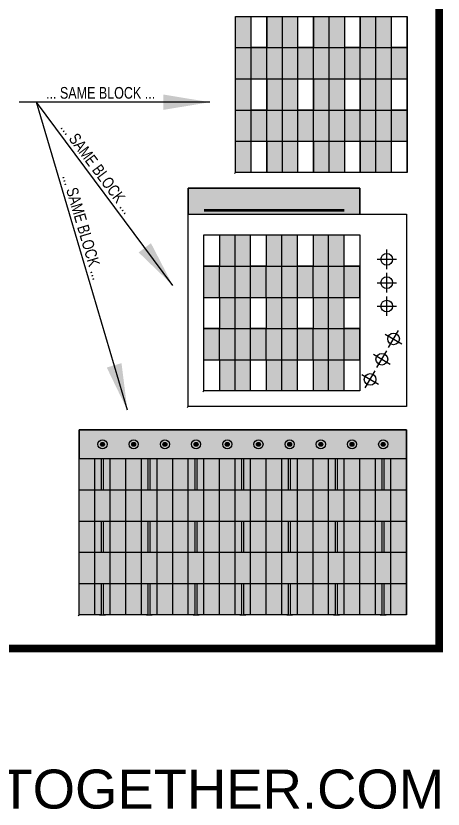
# Model space of a CAD drawing. Header units: inches. Extents: x -2048 to 3912, y -2355 to 2890.
# Drawn here: x -952 to -294, y -2355 to -1136 of the extents above; entities that cross this region are included whole.
import ezdxf
from ezdxf.enums import TextEntityAlignment as Align

# ---------------------------------------------------------------- set-up
doc = ezdxf.new("R2010")
doc.units = ezdxf.units.IN
doc.header["$MEASUREMENT"] = 0
doc.layers.get('Defpoints').update_dxf_attribs({"color": 214})
for name, color, linetype in [('A-CLNG', 30, 'Continuous'), ('A-CLNG-GRID', 30, 'Continuous'), ('A-LITE', 3, 'Continuous')]:
    doc.layers.add(name, color=color, linetype=linetype)
doc.styles.add('AG_192_Century Gothic', font='GOTHIC.TTF', dxfattribs={"width": 0.8, "height": 18})
doc.styles.add('AG_x_Arial', font='arial.ttf')
doc.dimstyles.new('AG_DIMS_192', dxfattribs={"dimtxt": 18, "dimasz": 18, "dimexe": 12, "dimexo": 6, "dimgap": 6, "dimtad": 1, "dimdec": 4, "dimzin": 7, "dimdsep": 46, "dimlunit": 4, "dimtxsty": 'AG_192_Century Gothic', "dimblk": 'ARCHTICK', "dimcen": 0.0625, "dimclrt": 256, "dimadec": 0, "dimazin": 0, "dimtfac": 1, "dimtdec": 4, "dimtmove": 2, "dimatfit": 3, "dimfxl": 1, "dimtolj": 1, "dimtzin": 7, "dimarcsym": 0})

# ---------------------------------------------------------------- blocks, each defined once
blk = doc.blocks.new('AG__SCHD_LT_fluorescent strip light_SRF MTD')
blk.add_wipeout([(-24, 1.5), (24, 1.5), (24, -1.5), (-24, -1.5)])
for p, q in [((-24, 4.5), (-24, -4.5)), ((-24, 1.5), (24, 1.5)), ((24, 4.5), (24, -4.5)), ((-24, -1.5), (24, -1.5))]:
    blk.add_line(p, q)
blk = doc.blocks.new('*U34')
at = {"layer": 'A-LITE'}
blk.add_blockref('AG__SCHD_LT_fluorescent strip light_SRF MTD', (0, 0), dxfattribs=at)
blk = doc.blocks.new('AG__SCHD_LT_recessed downlight')
h = blk.add_hatch(color=256)
h.dxf.hatch_style = 1
edge = h.paths.add_edge_path()
edge.add_arc((0, 0), 3, 0, 360)
for radius in [7, 3]:
    blk.add_circle((0, 0), radius)
blk = doc.blocks.new('*U27')
at = {"layer": 'A-LITE'}
blk.add_blockref('AG__SCHD_LT_recessed downlight', (0, 0), dxfattribs=at)
blk = doc.blocks.new('*U87')
at = {"layer": 'A-CLNG-GRID'}
h = blk.add_hatch(dxfattribs=at)
h.set_pattern_fill('AR-SAND', color=256, scale=2)
h.set_pattern_definition([(37.5, (264, 116), (-0.125987, 3.853648), [0, -3.04, 0, -3.4, 0, -3.25]), (7.5, (264, 116), (3.53955, 5.64429), [0, -1.64, 0, -2.74, 0, -1.05]), (327.5, (261.54, 116), (6.228284, 0.011318), [0, -1, 0, -3.6, 0, -4.7]), (317.5, (261.54, 116), (6.01225, 1.75535), [0, -0.5, 0, -2.36, 0, -2.7])])
h.paths.add_polyline_path([(0, 240), (504, 240), (504, 284), (0, 284)])
h = blk.add_hatch(dxfattribs=at)
h.set_pattern_fill('AR-SAND', color=256, scale=2)
h.set_pattern_definition([(37.5, (-90, -41.8706), (-0.125987, 3.853648), [0, -3.04, 0, -3.4, 0, -3.25]), (7.5, (-90, -41.8706), (3.539553, 5.644292), [0, -1.64, 0, -2.74, 0, -1.05]), (327.5, (-92.46, -41.8706), (6.228284, 0.011318), [0, -1, 0, -3.6, 0, -4.7]), (317.5, (-92.46, -41.8706), (6.012253, 1.75535), [0, -0.5, 0, -2.36, 0, -2.7])])
h.paths.add_polyline_path([(0, 240), (504, 240), (504, 0), (0, 0)])
at = {"layer": 'A-CLNG'}
for points in [[(0, 240), (504, 240), (504, 284), (0, 284)], [(0, 240), (504, 240), (504, 0), (0, 0)]]:
    blk.add_lwpolyline(points, close=True, dxfattribs=at)
at = {"layer": 'A-CLNG-GRID'}
for p, q in [((24, 0), (24, 240)), ((48, 0), (48, 240)), ((48, 0), (48, 240)), ((72, 0), (72, 240)), ((96, 0), (96, 240)), ((120, 0), (120, 240)), ((144, 0), (144, 240)), ((168, 0), (168, 240)), ((192, 0), (192, 240)), ((216, 0), (216, 240)), ((240, 0), (240, 240)), ((264, 0), (264, 240)), ((288, 0), (288, 240)), ((312, 0), (312, 240)), ((336, 0), (336, 240)), ((360, 0), (360, 240)), ((384, 0), (384, 240)), ((408, 0), (408, 240)), ((432, 0), (432, 240)), ((456, 0), (456, 240)), ((480, 0), (480, 240)), ((504, 0), (504, 240)), ((0, 48), (504, 48))]:
    blk.add_line(p, q, dxfattribs=at)
at = {"layer": 'Defpoints'}
blk.add_line((-1.5, -1.5), (0, 0), dxfattribs=at)
blk.add_line((-1.5, -1.5), (0, 0), dxfattribs=at)
blk.add_lwpolyline([(0, 240), (0, 240), (0, 284), (504, 284), (504, 240), (504, 240), (504, 0), (0, 0)], close=True, dxfattribs=at)
for p in [(36, 262), (84, 262), (132, 262), (180, 262), (228, 262), (276, 262), (324, 262), (372, 262), (420, 262), (468, 262)]:
    blk.add_blockref('*U27', p)
at = {"rotation": 90}
for p in [(36, 216), (108, 216), (180, 216), (252, 216), (324, 216), (396, 216), (468, 216), (36, 120), (108, 120), (180, 120), (252, 120), (324, 120), (396, 120), (468, 120), (36, 24), (108, 24), (180, 24), (252, 24), (324, 24), (396, 24), (468, 24)]:
    blk.add_blockref('*U34', p, dxfattribs=at)
at = {"layer": 'A-CLNG-GRID'}
for p, q in [((0, 240), (504, 240)), ((0, 192), (504, 192)), ((0, 144), (504, 144)), ((0, 96), (504, 96))]:
    blk.add_line(p, q, dxfattribs=at)
blk = doc.blocks.new('AG__SCHD_LT_fluorescent troffer_SRF MTD')
blk.add_wipeout([(-24, 12), (24, 12), (24, -12), (-24, -12)])
blk.add_lwpolyline([(-24, 12), (24, 12), (24, -12), (-24, -12)], close=True)
blk = doc.blocks.new('*U32')
at = {"layer": 'A-LITE'}
blk.add_blockref('AG__SCHD_LT_fluorescent troffer_SRF MTD', (0, 0), dxfattribs=at)
blk = doc.blocks.new('*U81')
at = {"layer": 'A-CLNG-GRID'}
h = blk.add_hatch(dxfattribs=at)
h.set_pattern_fill('AR-SAND', color=256, scale=2)
h.set_pattern_definition([(37.5, (-90, -41.8706), (-0.125987, 3.853648), [0, -3.04, 0, -3.4, 0, -3.25]), (7.5, (-90, -41.8706), (3.539553, 5.64429), [0, -1.64, 0, -2.74, 0, -1.05]), (327.5, (-92.46, -41.8706), (6.228284, 0.011318), [0, -1, 0, -3.6, 0, -4.7]), (317.5, (-92.46, -41.8706), (6.012253, 1.75535), [0, -0.5, 0, -2.36, 0, -2.7])])
h.paths.add_polyline_path([(0, 240), (264, 240), (264, 0), (0, 0)])
at = {"layer": 'A-CLNG'}
blk.add_lwpolyline([(0, 240), (264, 240), (264, 0), (0, 0)], close=True, dxfattribs=at)
at = {"layer": 'A-CLNG-GRID'}
for p, q in [((24, 0), (24, 240)), ((48, 0), (48, 240)), ((72, 0), (72, 240)), ((144, 0), (144, 240)), ((216, 0), (216, 240)), ((0, 48), (264, 48))]:
    blk.add_line(p, q, dxfattribs=at)
at = {"layer": 'Defpoints'}
blk.add_line((-1.5, -1.5), (0, 0), dxfattribs=at)
blk.add_line((-1.5, -1.5), (0, 0), dxfattribs=at)
at = {"rotation": 90}
for p in [(36, 216), (108, 216), (180, 216), (252, 216), (36, 120), (108, 120), (180, 120), (252, 120), (36, 24), (108, 24), (180, 24), (252, 24)]:
    blk.add_blockref('*U32', p, dxfattribs=at)
at = {"layer": 'A-CLNG-GRID'}
for p, q in [((0, 240), (264, 240)), ((48, 0), (48, 240)), ((96, 0), (96, 240)), ((120, 0), (120, 240)), ((168, 0), (168, 240)), ((192, 0), (192, 240)), ((240, 0), (240, 240)), ((264, 0), (264, 240)), ((0, 192), (264, 192)), ((0, 144), (264, 144)), ((0, 96), (264, 96))]:
    blk.add_line(p, q, dxfattribs=at)
blk = doc.blocks.new('AG__SCHD_LT_pendant light')
for p, q in [((0, -15), (0, 15)), ((-15, 0), (15, 0))]:
    blk.add_line(p, q)
blk.add_circle((0, 0), 9)
blk = doc.blocks.new('*U33')
at = {"layer": 'A-LITE'}
blk.add_blockref('AG__SCHD_LT_pendant light', (0, 0), dxfattribs=at)
blk = doc.blocks.new('AG__SCHD_LT_cove light')
at = {"const_width": 4}
blk.add_lwpolyline([(24, 0), (0, 0)], dxfattribs=at)
blk = doc.blocks.new('*U26')
at = {"layer": 'A-LITE'}
blk.add_blockref('AG__SCHD_LT_cove light', (-12, 0), dxfattribs=at)
blk = doc.blocks.new('*U80')
at = {"layer": 'A-CLNG-GRID'}
h = blk.add_hatch(dxfattribs=at)
h.set_pattern_fill('AR-SAND', color=256, scale=2)
h.set_pattern_definition([(37.5, (24, 168), (-0.125987, 3.853648), [0, -3.04, 0, -3.4, 0, -3.25]), (7.5, (24, 168), (3.53955, 5.64429), [0, -1.64, 0, -2.74, 0, -1.05]), (327.5, (21.54, 168), (6.228284, 0.01132), [0, -1, 0, -3.6, 0, -4.7]), (317.5, (21.54, 168), (6.01225, 1.75535), [0, -0.5, 0, -2.36, 0, -2.7])])
h.paths.add_polyline_path([(0, 296), (264, 296), (264, 336), (0, 336)])
h = blk.add_hatch(dxfattribs=at)
h.set_pattern_fill('AR-SAND', color=256, scale=2)
h.set_pattern_definition([(37.5, (-66, -17.8706), (-0.125987, 3.853648), [0, -3.04, 0, -3.4, 0, -3.25]), (7.5, (-66, -17.8706), (3.539553, 5.64429), [0, -1.64, 0, -2.74, 0, -1.05]), (327.5, (-68.46, -17.8706), (6.228284, 0.011318), [0, -1, 0, -3.6, 0, -4.7]), (317.5, (-68.46, -17.8706), (6.01225, 1.75535), [0, -0.5, 0, -2.36, 0, -2.7])])
h.paths.add_polyline_path([(24, 264), (264, 264), (264, 24), (24, 24)])
at = {"layer": 'A-CLNG'}
for points in [[(0, 296), (264, 296), (264, 336), (0, 336)], [(24, 264), (264, 264), (264, 24), (24, 24)]]:
    blk.add_lwpolyline(points, close=True, dxfattribs=at)
at = {"layer": 'A-CLNG-GRID'}
for p, q in [((24, 264), (264, 264)), ((48, 24), (48, 264)), ((72, 24), (72, 264)), ((72, 24), (72, 264)), ((96, 24), (96, 264)), ((120, 24), (120, 264)), ((144, 24), (144, 264)), ((168, 24), (168, 264)), ((192, 24), (192, 264)), ((216, 24), (216, 264)), ((240, 24), (240, 264)), ((264, 24), (264, 264)), ((24, 216), (264, 216)), ((24, 168), (264, 168)), ((24, 120), (264, 120)), ((24, 72), (264, 72))]:
    blk.add_line(p, q, dxfattribs=at)
at = {"layer": 'Defpoints'}
blk.add_line((-1.5, -1.5), (0, 0), dxfattribs=at)
blk.add_lwpolyline([(0, 296), (0, 296), (0, 336), (264, 336), (264, 296), (336, 296), (336, 0), (0, 0)], close=True, dxfattribs=at)
for name, p in [('*U26', (36, 302)), ('*U26', (60, 302)), ('*U26', (84, 302)), ('*U26', (108, 302)), ('*U26', (132, 302)), ('*U26', (156, 302)), ('*U26', (180, 302)), ('*U26', (204, 302)), ('*U26', (228, 302)), ('*U33', (305.5, 226.5)), ('*U33', (305.5, 190.5)), ('*U33', (305.5, 154.5))]:
    blk.add_blockref(name, p)
at = {"rotation": 329.9999999999999}
for p in [(315.9, 104.1), (297.9, 72.9), (279.9, 41.8)]:
    blk.add_blockref('*U33', p, dxfattribs=at)
at = {"rotation": 90}
for p in [(36, 240), (108, 240), (180, 240), (252, 240), (36, 144), (108, 144), (180, 144), (252, 144), (36, 48), (108, 48), (180, 48), (252, 48)]:
    blk.add_blockref('*U32', p, dxfattribs=at)
at = {"layer": 'Defpoints'}
blk.add_line((22.5, 22.5), (24, 24), dxfattribs=at)
blk = doc.blocks.new('_ArchTick')
at = {"color": 0, "linetype": 'ByBlock', "const_width": 0.15}
blk.add_lwpolyline([(-0.5, -0.5), (0.5, 0.5)], dxfattribs=at)

msp = doc.modelspace()

# ---------------------------------------------------------------- linework, layer by layer
msp.add_lwpolyline([(-300, -2108.34642, 12, 12, 0), (-1680, -2108.34642, 12, 12, 0), (-1680, -1860, 12, 12, 0), (-2040, -1860, 12, 12, 0), (-2040, -300, 12, 12, 0), (-300, -300, 12, 12, 0)], format="xyseb", close=True)

# ---------------------------------------------------------------- texts
at = {"style": 'AG_192_Century Gothic', "width": 0.8}
msp.add_text('... SAME BLOCK ...', height=18, dxfattribs=at).set_placement((-821.20675, -1268.29466), align=Align.BOTTOM_CENTER)
for rotation, p in [(306.65871984, (-838.14721, -1378.05521)), (286.4473431, (-861.99598, -1464.22455))]:
    msp.add_text('... SAME BLOCK ...', height=18, rotation=rotation, dxfattribs=at).set_placement(p, align=Align.BOTTOM_CENTER)
at = {"insert": (-1596.16847, -2194.60553), "char_height": 60, "width": 431.1324808, "attachment_point": 1, "style": 'AG_x_Arial'}
msp.add_mtext('{\\fArial|b0|i0|c161|p34;MADE BY\\PWWW.LETSBIMTOGETHER.COM}', dxfattribs=at)

# ---------------------------------------------------------------- leaders
for points in [[(-652.86794, -1268.29466), (-946.56455, -1268.29466)], [(-710.18867, -1549.98312), (-919.83724, -1268.29466)], [(-779.98516, -1742.0257), (-919.83724, -1268.29466)]]:
    msp.add_leader(points, dimstyle='AG_DIMS_192', override={"dimscale": 4, "dimgap": 0.09, "dimtad": 0})

# ---------------------------------------------------------------- next in the draw order: block references
for name, p in [('*U81', (-613.48208, -1376.40927)), ('*U80', (-686.26614, -1736.40927)), ('*U87', (-854.26614, -2056.40927))]:
    msp.add_blockref(name, p)

doc.saveas('drawing.dxf')
